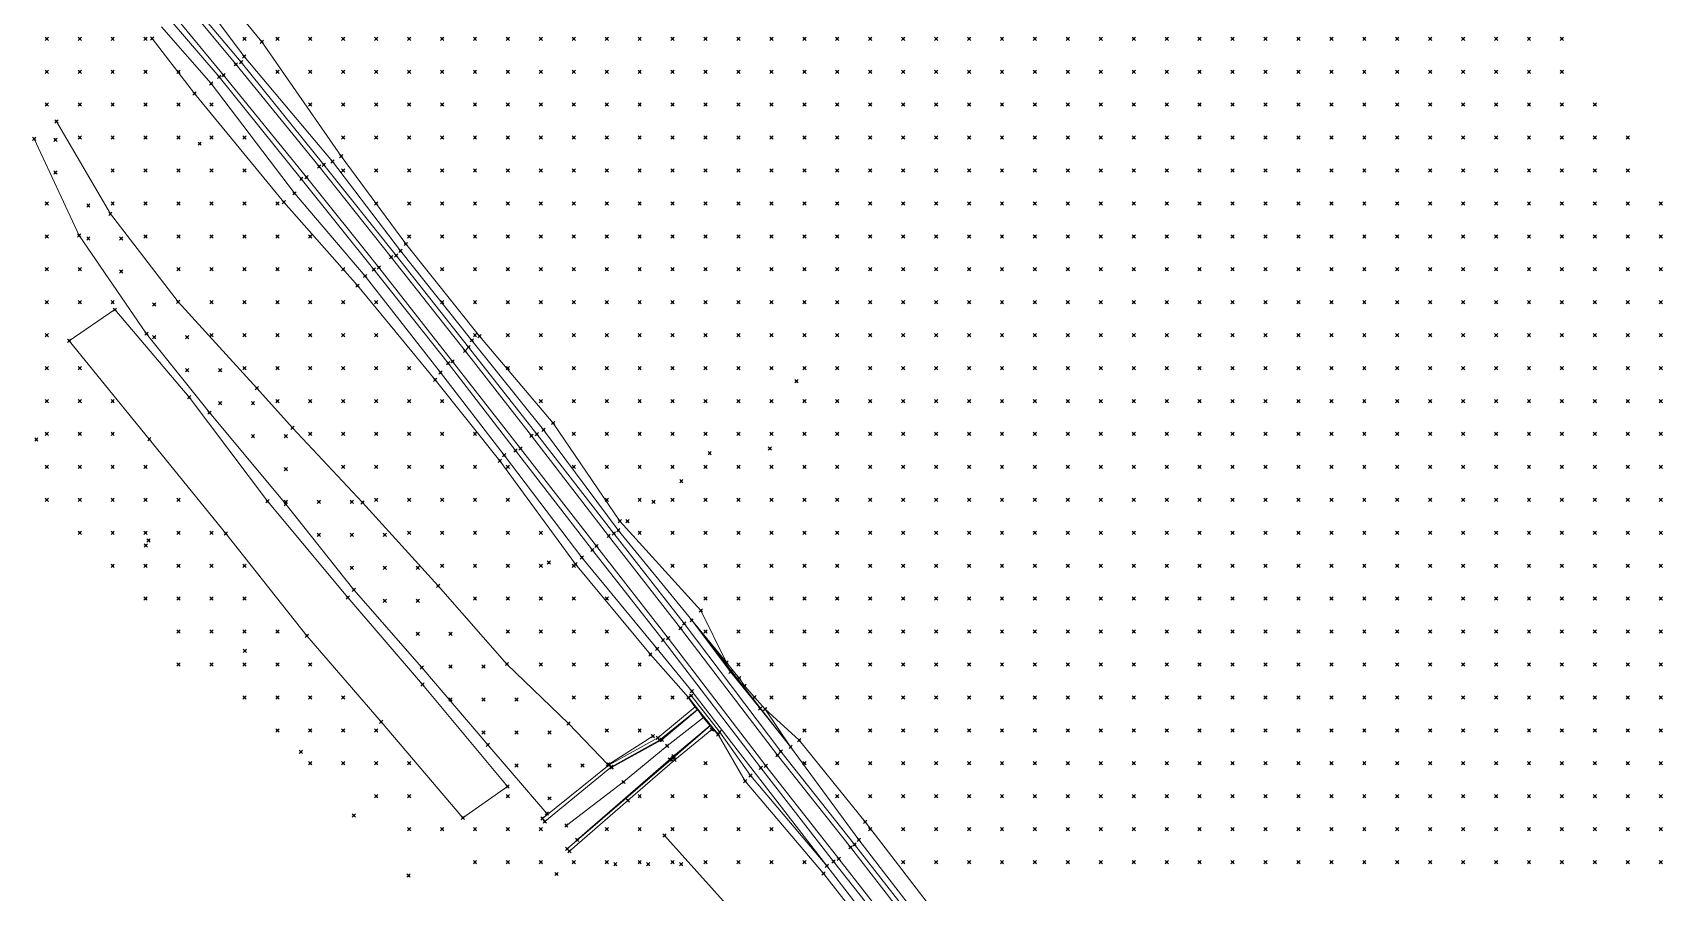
# Model space of a CAD drawing. Header units: metres. Extents: x 441556 to 446409, y 432338 to 461058.
# Drawn here: x 441931.7 to 442080.1, y 451839.4 to 451917.7 of the extents above; entities that cross this region are included whole.
import ezdxf

# ---------------------------------------------------------------- set-up
doc = ezdxf.new("R2010")
doc.units = ezdxf.units.M
doc.header["$MEASUREMENT"] = 0
doc.header["$PDMODE"] = 35
doc.header["$PDSIZE"] = 0.15
for name, color, linetype, lineweight in [('DTM-BRE-RevN_GRP_CALE FERATA', 2, 'Continuous', 0), ('DTM-BRE-RevN_GRP_FIRUL APEI', 2, 'Continuous', 0), ('DTM-BRE-RevN_GRP_PARAPET BETON_JOS', 2, 'Continuous', 0), ('DTM-BRE-RevN_GRP_PARAPET BETON_SUS', 2, 'Continuous', 0), ('DTM-BRE-RevN_GRP_PLATFORMA BETON', 2, 'Continuous', 0), ('DTM-BRE-RevN_GRP_POD', 2, 'Continuous', 0), ('DTM-BRE-RevN_GRP_RAU', 2, 'Continuous', 0), ('DTM-BRE-RevN_GRP_TALUZ JOS', 2, 'Continuous', 0), ('DTM-BRE-RevN_GRP_TALUZ SUS', 2, 'Continuous', 0), ('DTM-BRE-RevN_GRP_TEAVA', 2, 'Continuous', 0), ('DTM-BRE-RevN_GRP_ZID SPRIJIN JOS', 2, 'Continuous', 0), ('DTM-BRE-RevN_GRP_ZID SPRIJIN SUS', 2, 'Continuous', 0), ('DTM-BRE-RevN_YP_RevK_0YP', 1, 'Continuous', 0), ('DTM-BRE-RevN_YP_RevL', 1, 'Continuous', 0), ('DTM-BRE-RevN_YP_RevN', 1, 'Continuous', 30), ('DTM-NOK-RevN_LIDAR_co_lidar', 91, 'Continuous', 0), ('DTM-NOK-RevN_RTK', 32, 'Continuous', 0)]:
    doc.layers.add(name, color=color, linetype=linetype, lineweight=lineweight)

msp = doc.modelspace()

# ---------------------------------------------------------------- linework, layer by layer
at = {"layer": 'DTM-BRE-RevN_GRP_CALE FERATA'}
for p, q in [((441949.115, 451913.843, 361.675), (441944.629, 451919.269, 361.697)), ((441945.745, 451920.252, 361.714), (441950.236, 451914.838, 361.68)), ((441950.236, 451914.838, 361.68), (441957.812, 451905.527, 361.668)), ((441956.673, 451904.557, 361.696), (441949.115, 451913.843, 361.675)), ((441963.255, 451896.345, 361.682), (441956.673, 451904.557, 361.696)), ((441957.812, 451905.527, 361.668), (441964.384, 451897.284, 361.709)), ((441964.384, 451897.284, 361.709), (441971.098, 451888.734, 361.645)), ((441969.966, 451887.788, 361.648), (441963.255, 451896.345, 361.682)), ((441971.098, 451888.734, 361.645), (441977.139, 451881.005, 361.642)), ((441976.155, 451879.849, 361.684), (441969.966, 451887.788, 361.648)), ((441977.139, 451881.005, 361.642), (441984.178, 451871.893, 361.634)), ((441983.058, 451870.968, 361.62), (441976.155, 451879.849, 361.684)), ((441984.178, 451871.893, 361.634), (441990.725, 451863.478, 361.604)), ((441989.594, 451862.585, 361.643), (441983.058, 451870.968, 361.62)), ((441990.725, 451863.478, 361.604), (441999.548, 451851.907, 361.571)), ((441998.487, 451850.946, 361.593), (441989.594, 451862.585, 361.643)), ((442005.135, 451842.481, 361.613), (441998.487, 451850.946, 361.593)), ((441999.548, 451851.907, 361.571), (442006.205, 451843.526, 361.617)), ((442006.205, 451843.526, 361.617), (442013.102, 451834.634, 361.614)), ((442011.97, 451833.741, 361.589), (442005.135, 451842.481, 361.613))]:
    msp.add_line(p, q, dxfattribs=at)
at = {"layer": 'DTM-BRE-RevN_GRP_FIRUL APEI'}
for p, q in [((441992.808, 451855.353, 358.886), (441989.496, 451852.756, 358.343)), ((441989.496, 451852.756, 358.343), (441985.519, 451849.476, 357.81)), ((441985.519, 451849.476, 357.81), (441980.324, 451845.508, 352.766))]:
    msp.add_line(p, q, dxfattribs=at)
at = {"layer": 'DTM-BRE-RevN_GRP_PARAPET BETON_JOS'}
msp.add_line((441988.212, 451853.662, 358.225), (441984.171, 451851.066, 357.9), dxfattribs=at)
at = {"layer": 'DTM-BRE-RevN_GRP_PARAPET BETON_SUS'}
for p, q in [((441988.659, 451853.487, 359.901), (441992.07, 451856.322, 360.232)), ((441992.278, 451856.077, 360.223), (441988.811, 451853.279, 359.898)), ((441993.448, 451854.608, 360.257), (441990.053, 451851.673, 359.8)), ((441990.189, 451851.496, 359.809), (441993.569, 451854.259, 360.278)), ((441984.218, 451851.04, 358.499), (441988.659, 451853.487, 359.901)), ((441988.811, 451853.279, 359.898), (441984.433, 451850.87, 358.464)), ((441978.145, 451846.157, 352.63), (441984.218, 451851.04, 358.499)), ((441984.433, 451850.87, 358.464), (441978.354, 451845.868, 352.666)), ((441990.053, 451851.673, 359.8), (441980.406, 451843.379, 352.514)), ((441985.937, 451847.802, 357.914), (441990.189, 451851.496, 359.809)), ((441980.611, 451843.186, 352.523), (441985.937, 451847.802, 357.914)), ((441978.354, 451845.868, 352.666), (441978.145, 451846.157, 352.63)), ((441980.406, 451843.379, 352.514), (441980.611, 451843.186, 352.523))]:
    msp.add_line(p, q, dxfattribs=at)
at = {"layer": 'DTM-BRE-RevN_GRP_PLATFORMA BETON'}
for p, q in [((441935.059, 451889.668, 355.301), (441939.212, 451892.495, 355.418)), ((441939.212, 451892.495, 355.418), (441945.991, 451884.517, 354.727)), ((441942.35, 451880.7, 354.626), (441935.059, 451889.668, 355.301)), ((441945.991, 451884.517, 354.727), (441953.1, 451875.044, 354.088)), ((441949.307, 451872.104, 354.135), (441942.35, 451880.7, 354.626)), ((441953.1, 451875.044, 354.088), (441960.421, 451866.283, 353.679)), ((441956.699, 451862.79, 353.718), (441949.307, 451872.104, 354.135)), ((441960.421, 451866.283, 353.679), (441967.228, 451858.356, 353.286)), ((441963.458, 451854.949, 353.249), (441956.699, 451862.79, 353.718)), ((441967.228, 451858.356, 353.286), (441974.973, 451849.07, 352.673)), ((441970.9, 451846.216, 352.591), (441963.458, 451854.949, 353.249)), ((441974.973, 451849.07, 352.673), (441970.9, 451846.216, 352.591))]:
    msp.add_line(p, q, dxfattribs=at)
at = {"layer": 'DTM-BRE-RevN_GRP_POD'}
msp.add_line((441995.279, 451859.512, 361.231), (441997.967, 451856.16, 361.313), dxfattribs=at)
at = {"layer": 'DTM-BRE-RevN_GRP_RAU'}
for p, q in [((441992.289, 451856.067, 358.905), (441989.03, 451853.31, 358.3)), ((441993.434, 451854.627, 358.926), (441990.087, 451851.837, 358.336)), ((441989.03, 451853.31, 358.3), (441984.448, 451850.804, 357.91)), ((441990.087, 451851.837, 358.336), (441981.306, 451844.205, 352.7))]:
    msp.add_line(p, q, dxfattribs=at)
at = {"layer": 'DTM-BRE-RevN_GRP_TALUZ JOS'}
for p, q in [((441946.811, 451921.151, 361.162), (441951, 451915.557, 361.245)), ((441947.99, 451913.082, 361.202), (441943.474, 451918.266, 361.182)), ((441951, 451915.557, 361.245), (441959.022, 451905.982, 361.13)), ((441955.56, 451903.089, 361.149), (441947.99, 451913.082, 361.202)), ((441959.022, 451905.982, 361.13), (441965.217, 451897.847, 361.203)), ((441962.002, 451895.559, 361.192), (441955.56, 451903.089, 361.149)), ((441965.217, 451897.847, 361.203), (441971.723, 451889.699, 361.17)), ((441968.874, 451886.766, 360.997), (441962.002, 451895.559, 361.192)), ((441971.723, 451889.699, 361.17), (441978.249, 451881.558, 361.231)), ((441974.664, 451879.239, 361.078), (441968.874, 451886.766, 360.997)), ((441978.249, 451881.558, 361.231), (441985.058, 451872.4, 361.185)), ((441981.736, 451869.923, 361.086), (441974.664, 451879.239, 361.078)), ((441985.058, 451872.4, 361.185), (441991.738, 451864.201, 361.12)), ((441988.598, 451861.611, 361.104), (441981.736, 451869.923, 361.086)), ((441991.738, 451864.201, 361.12), (442000.75, 451852.673, 361.132)), ((441997.081, 451850.063, 361.041), (441994.288, 451854.003, 360.449)), ((442000.75, 451852.673, 361.132), (442006.972, 451844.211, 361.171)), ((442004.05, 451841.83, 361.021), (441997.081, 451850.063, 361.041)), ((442006.972, 451844.211, 361.171), (442013.955, 451835.154, 361.18)), ((442011.001, 451832.835, 361.058), (442004.05, 451841.83, 361.021))]:
    msp.add_line(p, q, dxfattribs=at)
at = {"layer": 'DTM-BRE-RevN_GRP_TALUZ SUS'}
for p, q in [((441950.703, 451915.04, 361.327), (441946.069, 451920.528, 361.391)), ((441944.237, 451918.899, 361.398), (441948.712, 451913.689, 361.355)), ((441958.229, 451905.687, 361.324), (441950.703, 451915.04, 361.327)), ((441948.712, 451913.689, 361.355), (441956.192, 451904.412, 361.348)), ((441964.83, 451897.433, 361.365), (441958.229, 451905.687, 361.324)), ((441956.192, 451904.412, 361.348), (441962.791, 451896.147, 361.335)), ((441971.428, 451889.091, 361.383), (441964.83, 451897.433, 361.365)), ((441962.791, 451896.147, 361.335), (441969.556, 451887.62, 361.333)), ((441977.644, 451881.151, 361.374), (441971.428, 451889.091, 361.383)), ((441969.556, 451887.62, 361.333), (441975.701, 451879.665, 361.379)), ((441984.66, 451872.12, 361.348), (441977.644, 451881.151, 361.374)), ((441975.701, 451879.665, 361.379), (441982.692, 451870.605, 361.33)), ((441991.057, 451863.906, 361.31), (441984.66, 451872.12, 361.348)), ((441982.692, 451870.605, 361.33), (441989.128, 451862.399, 361.338)), ((441999.849, 451852.262, 361.304), (441991.057, 451863.906, 361.31)), ((441989.128, 451862.399, 361.338), (441998.031, 451850.761, 361.32)), ((442006.572, 451843.771, 361.292), (441999.849, 451852.262, 361.304)), ((441998.031, 451850.761, 361.32), (442004.654, 451842.238, 361.251)), ((442013.569, 451834.845, 361.338), (442006.572, 451843.771, 361.292)), ((442004.654, 451842.238, 361.251), (442011.682, 451833.38, 361.293))]:
    msp.add_line(p, q, dxfattribs=at)
at = {"layer": 'DTM-BRE-RevN_GRP_TEAVA'}
for p, q in [((441991.438, 451857.159, 360.497), (441994.14, 451853.807, 360.506)), ((441994.288, 451854.003, 360.449), (441991.703, 451857.339, 360.509))]:
    msp.add_line(p, q, dxfattribs=at)
at = {"layer": 'DTM-BRE-RevN_GRP_ZID SPRIJIN JOS'}
for p, q in [((441935.952, 451899.256, 355.879), (441931.871, 451908.045, 356.841)), ((441942.098, 451890.307, 355.236), (441935.952, 451899.256, 355.879)), ((441947.828, 451883.113, 354.561), (441942.098, 451890.307, 355.236)), ((441954.766, 451874.783, 354.052), (441947.828, 451883.113, 354.561)), ((441960.985, 451866.98, 353.644), (441954.766, 451874.783, 354.052)), ((441967.153, 451859.916, 353.362), (441960.985, 451866.98, 353.644)), ((441973.182, 451852.866, 352.902), (441967.153, 451859.916, 353.362)), ((441978.546, 451846.602, 352.661), (441973.182, 451852.866, 352.902))]:
    msp.add_line(p, q, dxfattribs=at)
at = {"layer": 'DTM-BRE-RevN_GRP_ZID SPRIJIN SUS'}
for p, q in [((441938.8, 451901.216, 358.535), (441933.885, 451909.64, 358.887)), ((441944.965, 451893.197, 358.395), (441938.8, 451901.216, 358.535)), ((441952.143, 451885.355, 358.118), (441944.965, 451893.197, 358.395)), ((441955.385, 451881.738, 357.863), (441952.143, 451885.355, 358.118)), ((441961.773, 451874.941, 357.673), (441955.385, 451881.738, 357.863)), ((441968.641, 451867.332, 357.681), (441961.773, 451874.941, 357.673)), ((441974.919, 451860.222, 357.704), (441968.641, 451867.332, 357.681)), ((441980.526, 451854.79, 357.772), (441974.919, 451860.222, 357.704)), ((441984.097, 451851.072, 357.816), (441980.526, 451854.79, 357.772)), ((441989.271, 451844.592, 357.707), (442004.003, 451828.242, 357.624))]:
    msp.add_line(p, q, dxfattribs=at)
at = {"layer": 'DTM-BRE-RevN_YP_RevK_0YP'}
for p, q in [((441952.607, 451916.899, 362.294), (441948.079, 451922.368, 361.608)), ((441942.598, 451917.191, 361.072), (441946.475, 451912.194, 361.198)), ((441959.829, 451906.482, 361.362), (441952.607, 451916.899, 362.294)), ((441946.475, 451912.194, 361.198), (441954.601, 451902.284, 361.098)), ((441965.695, 451898.475, 361.37), (441959.829, 451906.482, 361.362)), ((441954.601, 451902.284, 361.098), (441961.298, 451894.68, 361.034)), ((441972.426, 451890.085, 361.394), (441965.695, 451898.475, 361.37)), ((441961.298, 451894.68, 361.034), (441968.371, 451886.109, 361.055)), ((441979.121, 451882.171, 361.493), (441972.426, 451890.085, 361.394)), ((441968.371, 451886.109, 361.055), (441974.271, 451878.733, 361.048)), ((441985.19, 451873.235, 361.293), (441979.121, 451882.171, 361.493)), ((441974.271, 451878.733, 361.048), (441981.168, 451869.311, 361.05)), ((441992.578, 451865.084, 360.95), (441985.19, 451873.235, 361.293)), ((441981.168, 451869.311, 361.05), (441987.974, 451861.079, 360.942)), ((441991.738, 451864.201, 361.12), (441994.915, 451860.353, 361.055)), ((441994.915, 451860.353, 361.055), (441992.578, 451865.084, 360.95)), ((441987.974, 451861.079, 360.942), (441991.438, 451857.159, 360.497)), ((441996.068, 451858.935, 359.472), (441994.915, 451860.353, 361.055)), ((441996.561, 451858.221, 359.365), (441996.068, 451858.935, 359.472)), ((441997.445, 451857.199, 359.637), (441996.561, 451858.221, 359.365)), ((441998.417, 451856.12, 361.073), (441997.445, 451857.199, 359.637)), ((441998.417, 451856.12, 361.073), (442000.75, 451852.673, 361.132)), ((442001.53, 451853.276, 361.155), (441998.417, 451856.12, 361.073)), ((441994.14, 451853.807, 360.506), (441996.611, 451849.563, 360.874)), ((442007.526, 451845.847, 361.304), (442001.53, 451853.276, 361.155)), ((441996.611, 451849.563, 360.874), (442003.745, 451841.15, 361.097)), ((442015.233, 451835.86, 361.05), (442007.526, 451845.847, 361.304)), ((442003.745, 451841.15, 361.097), (442010.432, 451832.587, 360.799))]:
    msp.add_line(p, q, dxfattribs=at)
at = {"layer": 'DTM-BRE-RevN_YP_RevL'}
for p, q in [((441995.279, 451859.512, 361.231), (441991.738, 451864.201, 361.12)), ((441991.755, 451857.745, 361.149), (441988.598, 451861.611, 361.104)), ((442004.05, 451841.83, 361.021), (441991.755, 451857.745, 361.149)), ((442000.75, 451852.673, 361.132), (441997.967, 451856.16, 361.313))]:
    msp.add_line(p, q, dxfattribs=at)
at = {"layer": 'DTM-BRE-RevN_YP_RevN'}
for p, q in [((441991.438, 451857.159, 360.497), (441992.07, 451856.322, 360.232)), ((441992.07, 451856.322, 360.232), (441992.278, 451856.077, 360.223)), ((441992.289, 451856.067, 358.905), (441992.808, 451855.353, 358.886)), ((441992.808, 451855.353, 358.886), (441993.434, 451854.627, 358.926)), ((441993.434, 451854.627, 358.926), (441993.448, 451854.608, 360.257)), ((441993.448, 451854.608, 360.257), (441993.608, 451854.429, 360.282)), ((441993.608, 451854.429, 360.282), (441994.14, 451853.807, 360.506))]:
    msp.add_line(p, q, dxfattribs=at)
at = {"layer": 'DTM-NOK-RevN_LIDAR_co_lidar'}
for p in [(441933.015, 451917.165, 357.613), (441936.014, 451917.165, 358.075), (441939.014, 451917.165, 358.71), (441942.013, 451917.165, 359.849), (441951.011, 451917.165, 361.233), (441954.011, 451917.165, 361.937), (441957.01, 451917.165, 365.162), (441960.009, 451917.165, 368.446), (441963.009, 451917.165, 369.865), (441966.008, 451917.165, 371.165), (441969.007, 451917.165, 371.245), (441972.007, 451917.165, 371.687), (441975.006, 451917.165, 372.963), (441978.005, 451917.165, 374.343), (441981.005, 451917.165, 376.219), (441984.004, 451917.165, 377.893), (441987.003, 451917.165, 378.3), (441990.003, 451917.165, 378.256), (441993.002, 451917.165, 378.645), (441996.001, 451917.165, 379.171), (441999.001, 451917.165, 379.941), (442002, 451917.165, 380.862), (442004.999, 451917.165, 381.845), (442007.999, 451917.165, 382.945), (442010.998, 451917.165, 383.436), (442013.997, 451917.165, 383.925), (442016.997, 451917.165, 384.509), (442019.996, 451917.165, 385.976), (442022.995, 451917.165, 386.701), (442025.995, 451917.165, 387.746), (442028.994, 451917.165, 388.876), (442031.993, 451917.165, 389.517), (442034.993, 451917.165, 391.118), (442037.992, 451917.165, 393.016), (442040.991, 451917.165, 394.802), (442043.991, 451917.165, 395.593), (442046.99, 451917.165, 396.244), (442049.989, 451917.165, 397.015), (442052.989, 451917.165, 397.624), (442055.988, 451917.165, 398.476), (442058.988, 451917.165, 399.969), (442061.987, 451917.165, 401.795), (442064.986, 451917.165, 403.539), (442067.986, 451917.165, 405.76), (442070.985, 451917.165, 406.062), (441933.015, 451914.166, 357.664), (441936.014, 451914.166, 358.482), (441939.014, 451914.166, 359.059), (441942.013, 451914.166, 360.222), (441945.012, 451914.166, 361.387), (441954.011, 451914.166, 361.406), (441957.01, 451914.166, 364.588), (441960.009, 451914.166, 365.902), (441963.009, 451914.166, 369.254), (441966.008, 451914.166, 370.811), (441969.007, 451914.166, 370.886), (441972.007, 451914.166, 371.889), (441975.006, 451914.166, 374.385), (441978.005, 451914.166, 374.428), (441981.005, 451914.166, 374.505), (441984.004, 451914.166, 376.55), (441987.003, 451914.166, 378.002), (441990.003, 451914.166, 378.177), (441993.002, 451914.166, 378.415), (441996.001, 451914.166, 378.729), (441999.001, 451914.166, 379.176), (442002, 451914.166, 379.873), (442004.999, 451914.166, 380.596), (442007.999, 451914.166, 381.809), (442010.998, 451914.166, 382.588), (442013.997, 451914.166, 383.134), (442016.997, 451914.166, 383.682), (442019.996, 451914.166, 384.529), (442022.995, 451914.166, 384.905), (442025.995, 451914.166, 385.997), (442028.994, 451914.166, 387.788), (442031.993, 451914.166, 389.025), (442034.993, 451914.166, 391.023), (442037.992, 451914.166, 392.977), (442040.991, 451914.166, 394.356), (442043.991, 451914.166, 395.077), (442046.99, 451914.166, 395.389), (442049.989, 451914.166, 395.511), (442052.989, 451914.166, 395.71), (442055.988, 451914.166, 396.452), (442058.988, 451914.166, 397.173), (442061.987, 451914.166, 397.508), (442064.986, 451914.166, 399.156), (442067.986, 451914.166, 402.113), (442070.985, 451914.166, 405.761), (441933.015, 451911.167, 357.581), (441936.014, 451911.167, 358.511), (441939.014, 451911.167, 359.054), (441942.013, 451911.167, 360.025), (441945.012, 451911.167, 361.435), (441948.012, 451911.167, 361.338), (441957.01, 451911.167, 361.4), (441960.009, 451911.167, 365.223), (441963.009, 451911.167, 368.288), (441966.008, 451911.167, 369.917), (441969.007, 451911.167, 370.513), (441972.007, 451911.167, 371.782), (441975.006, 451911.167, 372.777), (441978.005, 451911.167, 372.819), (441981.005, 451911.167, 373.756), (441984.004, 451911.167, 375.125), (441987.003, 451911.167, 375.765), (441990.003, 451911.167, 376.304), (441993.002, 451911.167, 377.099), (441996.001, 451911.167, 378.057), (441999.001, 451911.167, 379.112), (442002, 451911.167, 379.329), (442004.999, 451911.167, 379.578), (442007.999, 451911.167, 380.46), (442010.998, 451911.167, 381.565), (442013.997, 451911.167, 382.504), (442016.997, 451911.167, 383.335), (442019.996, 451911.167, 383.381), (442022.995, 451911.167, 383.469), (442025.995, 451911.167, 384.202), (442028.994, 451911.167, 385.78), (442031.993, 451911.167, 388.858), (442034.993, 451911.167, 391.112), (442037.992, 451911.167, 392.465), (442040.991, 451911.167, 393.446), (442043.991, 451911.167, 394.677), (442046.99, 451911.167, 395.502), (442049.989, 451911.167, 395.466), (442052.989, 451911.167, 395.44), (442055.988, 451911.167, 395.861), (442058.988, 451911.167, 396.557), (442061.987, 451911.167, 397.478), (442064.986, 451911.167, 397.854), (442067.986, 451911.167, 399.074), (442070.985, 451911.167, 404.027), (442073.984, 451911.167, 405.813), (441933.796, 451907.974, 357.833), (441936.014, 451908.167, 358.661), (441939.014, 451908.167, 359.181), (441942.013, 451908.167, 359.706), (441945.012, 451908.167, 360.76), (441948.012, 451908.167, 361.112), (441951.011, 451908.167, 360.863), (441960.009, 451908.167, 361.708), (441963.009, 451908.167, 365.429), (441966.008, 451908.167, 367.68), (441969.007, 451908.167, 369.842), (441972.007, 451908.167, 370.901), (441975.006, 451908.167, 371.158), (441978.005, 451908.167, 371.3), (441981.005, 451908.167, 372.311), (441984.004, 451908.167, 374.029), (441987.003, 451908.167, 375.212), (441990.003, 451908.167, 375.865), (441993.002, 451908.167, 376.567), (441996.001, 451908.167, 377.29), (441999.001, 451908.167, 378.361), (442002, 451908.167, 379.113), (442004.999, 451908.167, 379.23), (442007.999, 451908.167, 379.877), (442010.998, 451908.167, 381.397), (442013.997, 451908.167, 382.26), (442016.997, 451908.167, 382.746), (442019.996, 451908.167, 382.951), (442022.995, 451908.167, 383.676), (442025.995, 451908.167, 383.577), (442028.994, 451908.167, 384.12), (442031.993, 451908.167, 388.549), (442034.993, 451908.167, 390.014), (442037.992, 451908.167, 391.425), (442040.991, 451908.167, 392.36), (442043.991, 451908.167, 393.784), (442046.99, 451908.167, 395.163), (442049.989, 451908.167, 395.049), (442052.989, 451908.167, 394.939), (442055.988, 451908.167, 395.617), (442058.988, 451908.167, 396.724), (442061.987, 451908.167, 398.664), (442064.986, 451908.167, 398.926), (442067.986, 451908.167, 397.507), (442070.985, 451908.167, 398.116), (442073.984, 451908.167, 400.725), (442076.984, 451908.167, 401.203), (441933.796, 451904.974, 356.937), (441939.014, 451905.168, 359.164), (441942.013, 451905.168, 359.348), (441945.012, 451905.168, 360.055), (441948.012, 451905.168, 361.102), (441951.011, 451905.168, 361.582), (441960.009, 451905.168, 361.074), (441963.009, 451905.168, 362.143), (441966.008, 451905.168, 364.384), (441969.007, 451905.168, 366.861), (441972.007, 451905.168, 369.499), (441975.006, 451905.168, 370.626), (441978.005, 451905.168, 370.525), (441981.005, 451905.168, 370.794), (441984.004, 451905.168, 372.594), (441987.003, 451905.168, 374.668), (441990.003, 451905.168, 375.522), (441993.002, 451905.168, 375.957), (441996.001, 451905.168, 376.931), (441999.001, 451905.168, 378.003), (442002, 451905.168, 378.708), (442004.999, 451905.168, 379.062), (442007.999, 451905.168, 379.331), (442010.998, 451905.168, 380.721), (442013.997, 451905.168, 381.982), (442016.997, 451905.168, 382.734), (442019.996, 451905.168, 382.833), (442022.995, 451905.168, 382.991), (442025.995, 451905.168, 382.899), (442028.994, 451905.168, 384.596), (442031.993, 451905.168, 387.399), (442034.993, 451905.168, 389.102), (442037.992, 451905.168, 391.073), (442040.991, 451905.168, 392.462), (442043.991, 451905.168, 394), (442046.99, 451905.168, 395.351), (442049.989, 451905.168, 394.899), (442052.989, 451905.168, 394.359), (442055.988, 451905.168, 395.14), (442058.988, 451905.168, 395.969), (442061.987, 451905.168, 396.727), (442064.986, 451905.168, 397.044), (442067.986, 451905.168, 396.827), (442070.985, 451905.168, 396.466), (442073.984, 451905.168, 396.719), (442076.984, 451905.168, 397.15), (441933.015, 451902.169, 356.285), (441936.795, 451901.975, 357.481), (441939.014, 451902.169, 358.569), (441942.013, 451902.169, 359.032), (441945.012, 451902.169, 359.548), (441948.012, 451902.169, 360.662), (441951.011, 451902.169, 361.149), (441954.011, 451902.169, 360.809), (441963.009, 451902.169, 361.323), (441966.008, 451902.169, 362.1), (441969.007, 451902.169, 365.503), (441972.007, 451902.169, 368.519), (441975.006, 451902.169, 369.513), (441978.005, 451902.169, 369.368), (441981.005, 451902.169, 369.842), (441984.004, 451902.169, 372.037), (441987.003, 451902.169, 374.117), (441990.003, 451902.169, 374.432), (441993.002, 451902.169, 374.521), (441996.001, 451902.169, 375.898), (441999.001, 451902.169, 377.346), (442002, 451902.169, 377.532), (442004.999, 451902.169, 378.626), (442007.999, 451902.169, 379.02), (442010.998, 451902.169, 379.774), (442013.997, 451902.169, 381.907), (442016.997, 451902.169, 382.459), (442019.996, 451902.169, 382.339), (442022.995, 451902.169, 382.236), (442025.995, 451902.169, 382.454), (442028.994, 451902.169, 384.038), (442031.993, 451902.169, 385.704), (442034.993, 451902.169, 388.052), (442037.992, 451902.169, 390.307), (442040.991, 451902.169, 392.052), (442043.991, 451902.169, 393.037), (442046.99, 451902.169, 394.096), (442049.989, 451902.169, 394.537), (442052.989, 451902.169, 394.332), (442055.988, 451902.169, 394.644), (442058.988, 451902.169, 395.1), (442061.987, 451902.169, 395.136), (442064.986, 451902.169, 395.21), (442067.986, 451902.169, 395.5), (442070.985, 451902.169, 395.862), (442073.984, 451902.169, 395.759), (442076.984, 451902.169, 396.106), (442079.983, 451902.169, 396.927), (441933.015, 451899.169, 355.888), (441936.795, 451898.976, 356.303), (441939.795, 451898.976, 357.503), (441942.013, 451899.169, 358.691), (441945.012, 451899.169, 359.124), (441948.012, 451899.169, 359.75), (441951.011, 451899.169, 360.786), (441954.011, 451899.169, 361.685), (441957.01, 451899.169, 361.175), (441966.008, 451899.169, 361.479), (441969.007, 451899.169, 364.873), (441972.007, 451899.169, 367.227), (441975.006, 451899.169, 367.948), (441978.005, 451899.169, 368.032), (441981.005, 451899.169, 368.642), (441984.004, 451899.169, 370.419), (441987.003, 451899.169, 371.769), (441990.003, 451899.169, 372.104), (441993.002, 451899.169, 372.58), (441996.001, 451899.169, 374.326), (441999.001, 451899.169, 376.594), (442002, 451899.169, 375.765), (442004.999, 451899.169, 377.889), (442007.999, 451899.169, 379.05), (442010.998, 451899.169, 379.292), (442013.997, 451899.169, 381.136), (442016.997, 451899.169, 382.246), (442019.996, 451899.169, 382.06), (442022.995, 451899.169, 381.906), (442025.995, 451899.169, 382.304), (442028.994, 451899.169, 383.838), (442031.993, 451899.169, 384.899), (442034.993, 451899.169, 385.302), (442037.992, 451899.169, 387.482), (442040.991, 451899.169, 389.657), (442043.991, 451899.169, 391.953), (442046.99, 451899.169, 393.649), (442049.989, 451899.169, 393.846), (442052.989, 451899.169, 392.735), (442055.988, 451899.169, 392.05), (442058.988, 451899.169, 392.738), (442061.987, 451899.169, 393.132), (442064.986, 451899.169, 393.029), (442067.986, 451899.169, 393.337), (442070.985, 451899.169, 394.898), (442073.984, 451899.169, 395.618), (442076.984, 451899.169, 395.906), (442079.983, 451899.169, 396.252), (441933.015, 451896.17, 355.6), (441936.014, 451896.17, 355.651), (441939.795, 451895.976, 356.494), (441945.012, 451896.17, 358.91), (441948.012, 451896.17, 359.258), (441951.011, 451896.17, 360.314), (441954.011, 451896.17, 362.195), (441957.01, 451896.17, 361.367), (441960.009, 451896.17, 361.002), (441969.007, 451896.17, 362.149), (441972.007, 451896.17, 364.987), (441975.006, 451896.17, 366.203), (441978.005, 451896.17, 366.436), (441981.005, 451896.17, 367.467), (441984.004, 451896.17, 368.782), (441987.003, 451896.17, 369.71), (441990.003, 451896.17, 370.188), (441993.002, 451896.17, 370.757), (441996.001, 451896.17, 372.35), (441999.001, 451896.17, 374.278), (442002, 451896.17, 375.462), (442004.999, 451896.17, 376.53), (442007.999, 451896.17, 377.979), (442010.998, 451896.17, 379.091), (442013.997, 451896.17, 380.047), (442016.997, 451896.17, 380.225), (442019.996, 451896.17, 381.234), (442022.995, 451896.17, 381.028), (442025.995, 451896.17, 381.369), (442028.994, 451896.17, 382.455), (442031.993, 451896.17, 384.566), (442034.993, 451896.17, 385.172), (442037.992, 451896.17, 385.766), (442040.991, 451896.17, 387.209), (442043.991, 451896.17, 389.44), (442046.99, 451896.17, 390.871), (442049.989, 451896.17, 390.462), (442052.989, 451896.17, 389.186), (442055.988, 451896.17, 388.814), (442058.988, 451896.17, 389.504), (442061.987, 451896.17, 390.078), (442064.986, 451896.17, 390.501), (442067.986, 451896.17, 391.268), (442070.985, 451896.17, 393.705), (442073.984, 451896.17, 395.492), (442076.984, 451896.17, 395.854), (442079.983, 451896.17, 396.193), (441933.015, 451893.171, 355.38), (441936.014, 451893.171, 355.274), (441939.014, 451893.171, 355.566), (441942.794, 451892.977, 356.65), (441948.012, 451893.171, 358.98), (441951.011, 451893.171, 359.495), (441954.011, 451893.171, 361.138), (441957.01, 451893.171, 361.1), (441960.009, 451893.171, 361.177), (441963.009, 451893.171, 361.219), (441969.007, 451893.171, 361.087), (441972.007, 451893.171, 362.506), (441975.006, 451893.171, 364.577), (441978.005, 451893.171, 365.999), (441981.005, 451893.171, 367.334), (441984.004, 451893.171, 369), (441987.003, 451893.171, 369.581), (441990.003, 451893.171, 369.142), (441993.002, 451893.171, 369.532), (441996.001, 451893.171, 371.069), (441999.001, 451893.171, 373.09), (442002, 451893.171, 375.069), (442004.999, 451893.171, 376.569), (442007.999, 451893.171, 376.901), (442010.998, 451893.171, 378.182), (442013.997, 451893.171, 377.976), (442016.997, 451893.171, 378.303), (442019.996, 451893.171, 378.866), (442022.995, 451893.171, 378.417), (442025.995, 451893.171, 378.942), (442028.994, 451893.171, 379.512), (442031.993, 451893.171, 381.548), (442034.993, 451893.171, 383.305), (442037.992, 451893.171, 384.07), (442040.991, 451893.171, 384.453), (442043.991, 451893.171, 385.38), (442046.99, 451893.171, 385.882), (442049.989, 451893.171, 385.89), (442052.989, 451893.171, 386.097), (442055.988, 451893.171, 386.85), (442058.988, 451893.171, 387.699), (442061.987, 451893.171, 387.98), (442064.986, 451893.171, 388.62), (442067.986, 451893.171, 389.701), (442070.985, 451893.171, 392.388), (442073.984, 451893.171, 395.019), (442076.984, 451893.171, 395.844), (442079.983, 451893.171, 396.251), (441933.015, 451890.171, 355.23), (441942.794, 451889.977, 355.339), (441945.794, 451889.977, 356.693), (441948.012, 451890.171, 358.23), (441951.011, 451890.171, 358.962), (441954.011, 451890.171, 359.863), (441957.01, 451890.171, 360.858), (441960.009, 451890.171, 361.354), (441963.009, 451890.171, 361.397), (441972.007, 451890.171, 361.399), (441975.006, 451890.171, 362.978), (441978.005, 451890.171, 365.08), (441981.005, 451890.171, 366.874), (441984.004, 451890.171, 368.369), (441987.003, 451890.171, 368.831), (441990.003, 451890.171, 368.55), (441993.002, 451890.171, 368.938), (441996.001, 451890.171, 370.472), (441999.001, 451890.171, 372.88), (442002, 451890.171, 374.368), (442004.999, 451890.171, 375.419), (442007.999, 451890.171, 375.124), (442010.998, 451890.171, 375.684), (442013.997, 451890.171, 376.337), (442016.997, 451890.171, 376.268), (442019.996, 451890.171, 376.577), (442022.995, 451890.171, 375.987), (442025.995, 451890.171, 375.834), (442028.994, 451890.171, 375.908), (442031.993, 451890.171, 377.826), (442034.993, 451890.171, 380.569), (442037.992, 451890.171, 382.072), (442040.991, 451890.171, 382.603), (442043.991, 451890.171, 383.29), (442046.99, 451890.171, 383.685), (442049.989, 451890.171, 383.762), (442052.989, 451890.171, 383.99), (442055.988, 451890.171, 384.492), (442058.988, 451890.171, 385.455), (442061.987, 451890.171, 386.77), (442064.986, 451890.171, 388.017), (442067.986, 451890.171, 389.333), (442070.985, 451890.171, 391.403), (442073.984, 451890.171, 393.933), (442076.984, 451890.171, 395.356), (442079.983, 451890.171, 396.496), (441933.015, 451887.172, 355.223), (441936.014, 451887.172, 355.039), (441945.794, 451886.978, 355.319), (441948.793, 451886.978, 356.521), (441951.011, 451887.172, 358.135), (441954.011, 451887.172, 358.855), (441957.01, 451887.172, 359.202), (441960.009, 451887.172, 361.047), (441963.009, 451887.172, 361.379), (441966.008, 451887.172, 361.27), (441975.006, 451887.172, 361.685), (441978.005, 451887.172, 362.823), (441981.005, 451887.172, 365.239), (441984.004, 451887.172, 366.933), (441987.003, 451887.172, 367.53), (441990.003, 451887.172, 368.414), (441993.002, 451887.172, 369.077), (441996.001, 451887.172, 369.781), (441999.001, 451887.172, 371.505), (442002, 451887.172, 373.082), (442004.999, 451887.172, 373.762), (442007.999, 451887.172, 373.411), (442010.998, 451887.172, 373.276), (442013.997, 451887.172, 374.514), (442016.997, 451887.172, 374.519), (442019.996, 451887.172, 374.472), (442022.995, 451887.172, 374.535), (442025.995, 451887.172, 374.329), (442028.994, 451887.172, 374.529), (442031.993, 451887.172, 376.198), (442034.993, 451887.172, 379.186), (442037.992, 451887.172, 380.976), (442040.991, 451887.172, 382.044), (442043.991, 451887.172, 383.206), (442046.99, 451887.172, 383.732), (442049.989, 451887.172, 383.454), (442052.989, 451887.172, 383.095), (442055.988, 451887.172, 383.151), (442058.988, 451887.172, 384.039), (442061.987, 451887.172, 385.805), (442064.986, 451887.172, 387.703), (442067.986, 451887.172, 389.402), (442070.985, 451887.172, 390.452), (442073.984, 451887.172, 392.199), (442076.984, 451887.172, 394.491), (442079.983, 451887.172, 396.296), (441933.015, 451884.172, 355.487), (441936.014, 451884.172, 355.077), (441939.014, 451884.172, 354.759), (441948.793, 451883.979, 355.261), (441951.792, 451883.979, 356.666), (441954.011, 451884.172, 357.893), (441957.01, 451884.172, 358.057), (441960.009, 451884.172, 360.354), (441963.009, 451884.172, 361.091), (441966.008, 451884.172, 361.159), (441969.007, 451884.172, 361.03), (441978.005, 451884.172, 361.432), (441981.005, 451884.172, 363.053), (441984.004, 451884.172, 365.031), (441987.003, 451884.172, 366.444), (441990.003, 451884.172, 368.283), (441993.002, 451884.172, 369.702), (441996.001, 451884.172, 369.603), (441999.001, 451884.172, 370.226), (442002, 451884.172, 371.388), (442004.999, 451884.172, 372.566), (442007.999, 451884.172, 372.425), (442010.998, 451884.172, 371.093), (442013.997, 451884.172, 372.028), (442016.997, 451884.172, 372.747), (442019.996, 451884.172, 373.053), (442022.995, 451884.172, 373.67), (442025.995, 451884.172, 374.104), (442028.994, 451884.172, 374.68), (442031.993, 451884.172, 377.197), (442034.993, 451884.172, 379.55), (442037.992, 451884.172, 381.386), (442040.991, 451884.172, 382.612), (442043.991, 451884.172, 384.096), (442046.99, 451884.172, 384.444), (442049.989, 451884.172, 383.811), (442052.989, 451884.172, 383.207), (442055.988, 451884.172, 382.987), (442058.988, 451884.172, 383.797), (442061.987, 451884.172, 385.782), (442064.986, 451884.172, 388.305), (442067.986, 451884.172, 389.508), (442070.985, 451884.172, 390.009), (442073.984, 451884.172, 390.925), (442076.984, 451884.172, 392.816), (442079.983, 451884.172, 395.244), (441933.015, 451881.173, 355.751), (441936.014, 451881.173, 355.208), (441939.014, 451881.173, 354.868), (441951.792, 451880.979, 355.472), (441954.792, 451880.979, 357.067), (441957.01, 451881.173, 357.764), (441960.009, 451881.173, 359.037), (441963.009, 451881.173, 359.491), (441966.008, 451881.173, 360.605), (441969.007, 451881.173, 360.966), (441972.007, 451881.173, 360.965), (441981.005, 451881.173, 361.747), (441984.004, 451881.173, 363.655), (441987.003, 451881.173, 365.653), (441990.003, 451881.173, 367.428), (441993.002, 451881.173, 369.407), (441996.001, 451881.173, 370.273), (441999.001, 451881.173, 370.315), (442002, 451881.173, 370.142), (442004.999, 451881.173, 370.665), (442007.999, 451881.173, 370.174), (442010.998, 451881.173, 368.692), (442013.997, 451881.173, 370.138), (442016.997, 451881.173, 371.019), (442019.996, 451881.173, 372.205), (442022.995, 451881.173, 372.854), (442025.995, 451881.173, 373.186), (442028.994, 451881.173, 374.631), (442031.993, 451881.173, 378.049), (442034.993, 451881.173, 381.529), (442037.992, 451881.173, 383.774), (442040.991, 451881.173, 384.867), (442043.991, 451881.173, 385.922), (442046.99, 451881.173, 385.768), (442049.989, 451881.173, 384.692), (442052.989, 451881.173, 383.786), (442055.988, 451881.173, 383.711), (442058.988, 451881.173, 384.968), (442061.987, 451881.173, 386.938), (442064.986, 451881.173, 388.892), (442067.986, 451881.173, 389.583), (442070.985, 451881.173, 390.096), (442073.984, 451881.173, 390.425), (442076.984, 451881.173, 391.365), (442079.983, 451881.173, 393.857), (441933.015, 451878.174, 355.725), (441936.014, 451878.174, 355.359), (441939.014, 451878.174, 355.024), (441942.013, 451878.174, 354.686), (441954.792, 451877.98, 355.78), (441960.009, 451878.174, 357.724), (441963.009, 451878.174, 358.069), (441966.008, 451878.174, 359.597), (441969.007, 451878.174, 360.394), (441972.007, 451878.174, 360.811), (441975.006, 451878.174, 360.953), (441981.005, 451878.174, 361.255), (441984.004, 451878.174, 362.61), (441987.003, 451878.174, 364.426), (441990.003, 451878.174, 365.911), (441993.002, 451878.174, 368.076), (441996.001, 451878.174, 370.318), (441999.001, 451878.174, 370.354), (442002, 451878.174, 369.696), (442004.999, 451878.174, 368.844), (442007.999, 451878.174, 367.772), (442010.998, 451878.174, 367.449), (442013.997, 451878.174, 368.859), (442016.997, 451878.174, 369.709), (442019.996, 451878.174, 371.4), (442022.995, 451878.174, 372.087), (442025.995, 451878.174, 372.196), (442028.994, 451878.174, 373.377), (442031.993, 451878.174, 378.435), (442034.993, 451878.174, 383.159), (442037.992, 451878.174, 385.862), (442040.991, 451878.174, 387.085), (442043.991, 451878.174, 387.357), (442046.99, 451878.174, 386.784), (442049.989, 451878.174, 385.617), (442052.989, 451878.174, 384.716), (442055.988, 451878.174, 384.876), (442058.988, 451878.174, 386.181), (442061.987, 451878.174, 387.876), (442064.986, 451878.174, 388.777), (442067.986, 451878.174, 389.069), (442070.985, 451878.174, 389.543), (442073.984, 451878.174, 390.134), (442076.984, 451878.174, 390.615), (442079.983, 451878.174, 392.76), (441933.015, 451875.174, 355.538), (441936.014, 451875.174, 355.318), (441939.014, 451875.174, 355.073), (441942.013, 451875.174, 354.718), (441945.012, 451875.174, 354.302), (441954.792, 451874.981, 354.844), (441957.791, 451874.981, 356.126), (441960.79, 451874.981, 357.433), (441963.009, 451875.174, 357.7), (441966.008, 451875.174, 358.484), (441969.007, 451875.174, 359.031), (441972.007, 451875.174, 359.997), (441975.006, 451875.174, 360.735), (441984.004, 451875.174, 361.457), (441987.003, 451875.174, 362.713), (441990.003, 451875.174, 364.407), (441993.002, 451875.174, 366.612), (441996.001, 451875.174, 368.553), (441999.001, 451875.174, 368.969), (442002, 451875.174, 369.271), (442004.999, 451875.174, 367.836), (442007.999, 451875.174, 367.103), (442010.998, 451875.174, 367.307), (442013.997, 451875.174, 367.777), (442016.997, 451875.174, 368.535), (442019.996, 451875.174, 370.611), (442022.995, 451875.174, 371.62), (442025.995, 451875.174, 372.353), (442028.994, 451875.174, 373.302), (442031.993, 451875.174, 379.555), (442034.993, 451875.174, 383.018), (442037.992, 451875.174, 385.536), (442040.991, 451875.174, 386.974), (442043.991, 451875.174, 387.106), (442046.99, 451875.174, 386.851), (442049.989, 451875.174, 386.292), (442052.989, 451875.174, 385.659), (442055.988, 451875.174, 385.621), (442058.988, 451875.174, 386.538), (442061.987, 451875.174, 388.024), (442064.986, 451875.174, 388.694), (442067.986, 451875.174, 388.687), (442070.985, 451875.174, 388.978), (442073.984, 451875.174, 389.705), (442076.984, 451875.174, 389.765), (442079.983, 451875.174, 391.515), (441936.014, 451872.175, 355.094), (441939.014, 451872.175, 354.999), (441942.013, 451872.175, 354.76), (441945.012, 451872.175, 354.244), (441948.012, 451872.175, 354.062), (441957.791, 451871.981, 354.941), (441960.79, 451871.981, 355.976), (441963.79, 451871.981, 357.088), (441966.008, 451872.175, 357.72), (441969.007, 451872.175, 357.967), (441972.007, 451872.175, 358.652), (441975.006, 451872.175, 359.835), (441978.005, 451872.175, 360.649), (441987.003, 451872.175, 361.506), (441990.003, 451872.175, 363.011), (441993.002, 451872.175, 365.017), (441996.001, 451872.175, 366.141), (441999.001, 451872.175, 366.432), (442002, 451872.175, 367.317), (442004.999, 451872.175, 366.641), (442007.999, 451872.175, 366.851), (442010.998, 451872.175, 366.932), (442013.997, 451872.175, 367.19), (442016.997, 451872.175, 367.656), (442019.996, 451872.175, 369.609), (442022.995, 451872.175, 370.903), (442025.995, 451872.175, 373.134), (442028.994, 451872.175, 375.968), (442031.993, 451872.175, 380.5), (442034.993, 451872.175, 382.576), (442037.992, 451872.175, 384.511), (442040.991, 451872.175, 385.713), (442043.991, 451872.175, 386.171), (442046.99, 451872.175, 386.628), (442049.989, 451872.175, 386.618), (442052.989, 451872.175, 385.972), (442055.988, 451872.175, 385.936), (442058.988, 451872.175, 386.761), (442061.987, 451872.175, 387.367), (442064.986, 451872.175, 387.974), (442067.986, 451872.175, 388.471), (442070.985, 451872.175, 388.575), (442073.984, 451872.175, 388.682), (442076.984, 451872.175, 388.634), (442079.983, 451872.175, 389.49), (441939.014, 451869.176, 354.657), (441942.013, 451869.176, 354.553), (441945.012, 451869.176, 354.225), (441948.012, 451869.176, 354.046), (441951.011, 451869.176, 353.856), (441960.79, 451868.982, 354.583), (441963.79, 451868.982, 355.703), (441966.789, 451868.982, 356.891), (441969.007, 451869.176, 357.749), (441972.007, 451869.176, 357.896), (441975.006, 451869.176, 358.515), (441978.005, 451869.176, 359.744), (441981.005, 451869.176, 360.698), (441990.003, 451869.176, 361.623), (441993.002, 451869.176, 362.968), (441996.001, 451869.176, 363.995), (441999.001, 451869.176, 364.174), (442002, 451869.176, 364.592), (442004.999, 451869.176, 365.615), (442007.999, 451869.176, 366.5), (442010.998, 451869.176, 366.748), (442013.997, 451869.176, 366.914), (442016.997, 451869.176, 367.51), (442019.996, 451869.176, 368.517), (442022.995, 451869.176, 369.753), (442025.995, 451869.176, 373.867), (442028.994, 451869.176, 377.616), (442031.993, 451869.176, 380.592), (442034.993, 451869.176, 382.527), (442037.992, 451869.176, 384.016), (442040.991, 451869.176, 385.072), (442043.991, 451869.176, 385.708), (442046.99, 451869.176, 386.267), (442049.989, 451869.176, 386.328), (442052.989, 451869.176, 385.858), (442055.988, 451869.176, 385.826), (442058.988, 451869.176, 386.087), (442061.987, 451869.176, 385.827), (442064.986, 451869.176, 386.001), (442067.986, 451869.176, 386.893), (442070.985, 451869.176, 387.049), (442073.984, 451869.176, 387.117), (442076.984, 451869.176, 387.466), (442079.983, 451869.176, 387.583), (441942.013, 451866.176, 354.087), (441945.012, 451866.176, 354.036), (441948.012, 451866.176, 353.996), (441951.011, 451866.176, 353.801), (441963.79, 451865.983, 354.417), (441966.789, 451865.983, 355.652), (441972.007, 451866.176, 357.702), (441975.006, 451866.176, 357.906), (441978.005, 451866.176, 358.441), (441981.005, 451866.176, 359.784), (441984.004, 451866.176, 360.696), (441993.002, 451866.176, 361.09), (441996.001, 451866.176, 362.023), (441999.001, 451866.176, 363.588), (442002, 451866.176, 363.821), (442004.999, 451866.176, 364.917), (442007.999, 451866.176, 366.143), (442010.998, 451866.176, 366.771), (442013.997, 451866.176, 367.087), (442016.997, 451866.176, 367.56), (442019.996, 451866.176, 368.149), (442022.995, 451866.176, 369.577), (442025.995, 451866.176, 373.645), (442028.994, 451866.176, 377.172), (442031.993, 451866.176, 379.888), (442034.993, 451866.176, 382.015), (442037.992, 451866.176, 383.366), (442040.991, 451866.176, 384.674), (442043.991, 451866.176, 385.427), (442046.99, 451866.176, 385.485), (442049.989, 451866.176, 385.631), (442052.989, 451866.176, 385.535), (442055.988, 451866.176, 384.884), (442058.988, 451866.176, 384.648), (442061.987, 451866.176, 384.555), (442064.986, 451866.176, 384.008), (442067.986, 451866.176, 384.977), (442070.985, 451866.176, 386.146), (442073.984, 451866.176, 386.33), (442076.984, 451866.176, 386.815), (442079.983, 451866.176, 386.939), (441945.012, 451863.177, 353.561), (441948.012, 451863.177, 353.569), (441951.011, 451863.177, 353.582), (441954.011, 451863.177, 353.477), (441966.789, 451862.983, 354.514), (441969.788, 451862.983, 356.086), (441975.006, 451863.177, 357.805), (441978.005, 451863.177, 357.96), (441981.005, 451863.177, 358.785), (441984.004, 451863.177, 359.913), (441993.002, 451863.177, 360.896), (441996.001, 451863.177, 361.743), (441999.001, 451863.177, 363.025), (442002, 451863.177, 363.334), (442004.999, 451863.177, 363.833), (442007.999, 451863.177, 365.394), (442010.998, 451863.177, 366.897), (442013.997, 451863.177, 367.482), (442016.997, 451863.177, 367.661), (442019.996, 451863.177, 368.301), (442022.995, 451863.177, 369.967), (442025.995, 451863.177, 372.452), (442028.994, 451863.177, 375.957), (442031.993, 451863.177, 379.1), (442034.993, 451863.177, 381.603), (442037.992, 451863.177, 383.094), (442040.991, 451863.177, 384.273), (442043.991, 451863.177, 384.595), (442046.99, 451863.177, 384.195), (442049.989, 451863.177, 383.88), (442052.989, 451863.177, 383.368), (442055.988, 451863.177, 382.865), (442058.988, 451863.177, 382.967), (442061.987, 451863.177, 382.941), (442064.986, 451863.177, 382.889), (442067.986, 451863.177, 383.812), (442070.985, 451863.177, 385.824), (442073.984, 451863.177, 386.515), (442076.984, 451863.177, 386.862), (442079.983, 451863.177, 386.938), (441945.012, 451860.178, 353.15), (441948.012, 451860.178, 353.04), (441951.011, 451860.178, 353.203), (441954.011, 451860.178, 353.216), (441957.01, 451860.178, 353.166), (441969.788, 451859.984, 354.69), (441972.788, 451859.984, 356.172), (441978.005, 451860.178, 357.596), (441981.005, 451860.178, 358.068), (441984.004, 451860.178, 358.809), (441987.003, 451860.178, 359.886), (441996.001, 451860.178, 360.33), (441999.001, 451860.178, 360.512), (442002, 451860.178, 362.199), (442004.999, 451860.178, 362.65), (442007.999, 451860.178, 364.651), (442010.998, 451860.178, 367.833), (442013.997, 451860.178, 368.258), (442016.997, 451860.178, 368.451), (442019.996, 451860.178, 368.258), (442022.995, 451860.178, 368.714), (442025.995, 451860.178, 371.655), (442028.994, 451860.178, 374.647), (442031.993, 451860.178, 377.82), (442034.993, 451860.178, 380.726), (442037.992, 451860.178, 381.858), (442040.991, 451860.178, 382.249), (442043.991, 451860.178, 381.749), (442046.99, 451860.178, 381.391), (442049.989, 451860.178, 380.233), (442052.989, 451860.178, 378.958), (442055.988, 451860.178, 379.77), (442058.988, 451860.178, 381.195), (442061.987, 451860.178, 381.798), (442064.986, 451860.178, 382.781), (442067.986, 451860.178, 383.87), (442070.985, 451860.178, 385.171), (442073.984, 451860.178, 386.224), (442076.984, 451860.178, 386.556), (442079.983, 451860.178, 386.932), (441951.011, 451857.178, 352.509), (441954.011, 451857.178, 352.658), (441957.01, 451857.178, 352.79), (441960.009, 451857.178, 353.062), (441969.788, 451856.985, 353.524), (441972.788, 451856.985, 354.712), (441975.787, 451856.985, 356.32), (441981.005, 451857.178, 357.755), (441984.004, 451857.178, 358.142), (441987.003, 451857.178, 359.085), (441990.003, 451857.178, 360.083), (441999.001, 451857.178, 359.995), (442002, 451857.178, 360.432), (442004.999, 451857.178, 361.499), (442007.999, 451857.178, 365.495), (442010.998, 451857.178, 369.112), (442013.997, 451857.178, 369.08), (442016.997, 451857.178, 369.547), (442019.996, 451857.178, 368.533), (442022.995, 451857.178, 369.003), (442025.995, 451857.178, 370.146), (442028.994, 451857.178, 371.656), (442031.993, 451857.178, 375.446), (442034.993, 451857.178, 377.668), (442037.992, 451857.178, 376.392), (442040.991, 451857.178, 377.274), (442043.991, 451857.178, 377.422), (442046.99, 451857.178, 376.67), (442049.989, 451857.178, 376.696), (442052.989, 451857.178, 377.437), (442055.988, 451857.178, 378.431), (442058.988, 451857.178, 379.254), (442061.987, 451857.178, 380.187), (442064.986, 451857.178, 381.091), (442067.986, 451857.178, 381.785), (442070.985, 451857.178, 382.893), (442073.984, 451857.178, 385.213), (442076.984, 451857.178, 384.84), (442079.983, 451857.178, 386.392), (441954.011, 451854.179, 351.931), (441957.01, 451854.179, 352.387), (441960.009, 451854.179, 352.77), (441963.009, 451854.179, 352.87), (441972.788, 451853.985, 353.402), (441975.787, 451853.985, 354.806), (441978.786, 451853.985, 356.343), (441984.004, 451854.179, 357.94), (441987.003, 451854.179, 358.21), (442002, 451854.179, 360.89), (442004.999, 451854.179, 361.035), (442007.999, 451854.179, 362.261), (442010.998, 451854.179, 368.432), (442013.997, 451854.179, 369.962), (442016.997, 451854.179, 369.973), (442019.996, 451854.179, 369.06), (442022.995, 451854.179, 368.422), (442025.995, 451854.179, 367.947), (442028.994, 451854.179, 368.244), (442031.993, 451854.179, 371.211), (442034.993, 451854.179, 373.412), (442037.992, 451854.179, 373.744), (442040.991, 451854.179, 375.392), (442043.991, 451854.179, 376.264), (442046.99, 451854.179, 375.806), (442049.989, 451854.179, 375.831), (442052.989, 451854.179, 376.572), (442055.988, 451854.179, 377.454), (442058.988, 451854.179, 378.172), (442061.987, 451854.179, 378.519), (442064.986, 451854.179, 379.011), (442067.986, 451854.179, 379.886), (442070.985, 451854.179, 380.681), (442073.984, 451854.179, 381.888), (442076.984, 451854.179, 383.353), (442079.983, 451854.179, 385.076), (441957.01, 451851.18, 351.776), (441960.009, 451851.18, 352.431), (441963.009, 451851.18, 352.575), (441966.008, 451851.18, 352.623), (441975.787, 451850.986, 353.4), (441978.786, 451850.986, 354.729), (441981.786, 451850.986, 356.1), (441993.002, 451851.18, 359.383), (442002, 451851.18, 360.842), (442004.999, 451851.18, 361.117), (442007.999, 451851.18, 362.398), (442010.998, 451851.18, 368.192), (442013.997, 451851.18, 369.977), (442016.997, 451851.18, 370.672), (442019.996, 451851.18, 369.415), (442022.995, 451851.18, 368.255), (442025.995, 451851.18, 367.587), (442028.994, 451851.18, 368.258), (442031.993, 451851.18, 369.329), (442034.993, 451851.18, 371.41), (442037.992, 451851.18, 371.819), (442040.991, 451851.18, 373.337), (442043.991, 451851.18, 374.148), (442046.99, 451851.18, 374.228), (442049.989, 451851.18, 374.718), (442052.989, 451851.18, 375.755), (442055.988, 451851.18, 376.934), (442058.988, 451851.18, 377.659), (442061.987, 451851.18, 378.062), (442064.986, 451851.18, 378.189), (442067.986, 451851.18, 378.395), (442070.985, 451851.18, 378.721), (442073.984, 451851.18, 379.031), (442076.984, 451851.18, 381.108), (442079.983, 451851.18, 382.581), (441963.009, 451848.18, 352.24), (441966.008, 451848.18, 352.415), (441975.006, 451848.18, 352.501), (441978.786, 451847.987, 353.282), (441987.003, 451848.18, 357.34), (441990.003, 451848.18, 357.942), (441993.002, 451848.18, 358.181), (441996.001, 451848.18, 359.363), (442004.999, 451848.18, 361.022), (442007.999, 451848.18, 362.433), (442010.998, 451848.18, 366.294), (442013.997, 451848.18, 368.242), (442016.997, 451848.18, 368.605), (442019.996, 451848.18, 368.28), (442022.995, 451848.18, 367.703), (442025.995, 451848.18, 367.318), (442028.994, 451848.18, 367.571), (442031.993, 451848.18, 369.027), (442034.993, 451848.18, 370.046), (442037.992, 451848.18, 371.81), (442040.991, 451848.18, 373.048), (442043.991, 451848.18, 373.421), (442046.99, 451848.18, 373.642), (442049.989, 451848.18, 374.141), (442052.989, 451848.18, 375.179), (442055.988, 451848.18, 376.497), (442058.988, 451848.18, 377.444), (442061.987, 451848.18, 377.917), (442064.986, 451848.18, 378.095), (442067.986, 451848.18, 378.13), (442070.985, 451848.18, 378.366), (442073.984, 451848.18, 379.271), (442076.984, 451848.18, 380.985), (442079.983, 451848.18, 381.03), (441966.008, 451845.181, 352.078), (441969.007, 451845.181, 352.255), (441972.007, 451845.181, 352.327), (441975.006, 451845.181, 352.332), (441978.005, 451845.181, 352.499), (441984.004, 451845.181, 354.623), (441987.003, 451845.181, 356.449), (441990.003, 451845.181, 357.643), (441993.002, 451845.181, 357.827), (441996.001, 451845.181, 358.119), (441999.001, 451845.181, 359.191), (442007.999, 451845.181, 361.474), (442010.998, 451845.181, 363.394), (442013.997, 451845.181, 365.248), (442016.997, 451845.181, 366.393), (442019.996, 451845.181, 366.531), (442022.995, 451845.181, 366.531), (442025.995, 451845.181, 366.446), (442028.994, 451845.181, 366.621), (442031.993, 451845.181, 367.666), (442034.993, 451845.181, 369.788), (442037.992, 451845.181, 371.802), (442040.991, 451845.181, 372.69), (442043.991, 451845.181, 372.992), (442046.99, 451845.181, 373.341), (442049.989, 451845.181, 373.656), (442052.989, 451845.181, 374.599), (442055.988, 451845.181, 376.34), (442058.988, 451845.181, 377.492), (442061.987, 451845.181, 377.702), (442064.986, 451845.181, 377.915), (442067.986, 451845.181, 378.156), (442070.985, 451845.181, 378.733), (442073.984, 451845.181, 380.343), (442076.984, 451845.181, 380.87), (442079.983, 451845.181, 381.062), (441972.007, 451842.182, 352.149), (441975.006, 451842.182, 352.177), (441978.005, 451842.182, 352.189), (441981.005, 451842.182, 352.274), (441984.004, 451842.182, 353.215), (441984.785, 451841.988, 353.22), (441987.003, 451842.182, 354.993), (441987.784, 451841.988, 354.815), (441990.003, 451842.182, 356.709), (441990.784, 451841.988, 356.199), (441993.002, 451842.182, 357.663), (441996.001, 451842.182, 357.88), (441999.001, 451842.182, 358.854), (442002, 451842.182, 360.889), (442010.998, 451842.182, 362.048), (442013.997, 451842.182, 364.896), (442016.997, 451842.182, 366.106), (442019.996, 451842.182, 366.117), (442022.995, 451842.182, 366.037), (442025.995, 451842.182, 365.762), (442028.994, 451842.182, 365.851), (442031.993, 451842.182, 366.526), (442034.993, 451842.182, 369.299), (442037.992, 451842.182, 371.57), (442040.991, 451842.182, 372.373), (442043.991, 451842.182, 372.466), (442046.99, 451842.182, 372.787), (442049.989, 451842.182, 373.589), (442052.989, 451842.182, 374.799), (442055.988, 451842.182, 376.177), (442058.988, 451842.182, 377.163), (442061.987, 451842.182, 377.603), (442064.986, 451842.182, 377.897), (442067.986, 451842.182, 378.031), (442070.985, 451842.182, 378.656), (442073.984, 451842.182, 380.619), (442076.984, 451842.182, 380.648), (442079.983, 451842.182, 380.635)]:
    msp.add_point(p, dxfattribs=at)
at = {"layer": 'DTM-NOK-RevN_RTK'}
for p in [(441942.598, 451917.191, 361.072), (441952.607, 451916.899, 362.294), (441950.236, 451914.838, 361.68), (441950.703, 451915.04, 361.327), (441951, 451915.557, 361.245), (441947.99, 451913.082, 361.202), (441948.712, 451913.689, 361.355), (441949.115, 451913.843, 361.675), (441946.475, 451912.194, 361.198), (441933.885, 451909.64, 358.887), (441931.871, 451908.045, 356.841), (441946.936, 451907.613, 361.371), (441957.812, 451905.527, 361.668), (441958.229, 451905.687, 361.324), (441959.022, 451905.982, 361.13), (441959.829, 451906.482, 361.362), (441956.192, 451904.412, 361.348), (441956.673, 451904.557, 361.696), (441955.56, 451903.089, 361.149), (441938.8, 451901.216, 358.535), (441954.601, 451902.284, 361.098), (441935.952, 451899.256, 355.879), (441965.695, 451898.475, 361.37), (441964.384, 451897.284, 361.709), (441964.83, 451897.433, 361.365), (441965.217, 451897.847, 361.203), (441962.002, 451895.559, 361.192), (441962.791, 451896.147, 361.335), (441963.255, 451896.345, 361.682), (441961.298, 451894.68, 361.034), (441939.212, 451892.495, 355.418), (441944.965, 451893.197, 358.395), (441935.059, 451889.668, 355.301), (441942.098, 451890.307, 355.236), (441971.723, 451889.699, 361.17), (441972.426, 451890.085, 361.394), (441969.966, 451887.788, 361.648), (441971.098, 451888.734, 361.645), (441971.428, 451889.091, 361.383), (441968.874, 451886.766, 360.997), (441969.556, 451887.62, 361.333), (441952.143, 451885.355, 358.118), (441968.371, 451886.109, 361.055), (442001.274, 451885.971, 375.281), (441945.991, 451884.517, 354.727), (441947.828, 451883.113, 354.561), (441979.121, 451882.171, 361.493), (441932.061, 451880.659, 356.075), (441942.35, 451880.7, 354.626), (441955.385, 451881.738, 357.863), (441977.139, 451881.005, 361.642), (441977.644, 451881.151, 361.374), (441978.249, 451881.558, 361.231), (441974.664, 451879.239, 361.078), (441975.701, 451879.665, 361.379), (441976.155, 451879.849, 361.684), (441993.374, 451879.425, 368.484), (441998.859, 451879.837, 372.126), (441974.271, 451878.733, 361.048), (441990.797, 451876.861, 365.722), (441953.1, 451875.044, 354.088), (441954.766, 451874.783, 354.052), (441961.773, 451874.941, 357.673), (441988.265, 451874.979, 363.229), (441985.19, 451873.235, 361.293), (441985.905, 451873.23, 361.43), (441942.287, 451871.482, 355.341), (441949.307, 451872.104, 354.135), (441984.178, 451871.893, 361.634), (441984.66, 451872.12, 361.348), (441985.058, 451872.4, 361.185), (441942.029, 451871.023, 355.106), (441981.736, 451869.923, 361.086), (441982.692, 451870.605, 361.33), (441983.058, 451870.968, 361.62), (441978.739, 451869.459, 361.297), (441981.168, 451869.311, 361.05), (441960.985, 451866.98, 353.644), (441968.641, 451867.332, 357.681), (441960.421, 451866.283, 353.679), (441991.738, 451864.201, 361.12), (441992.578, 451865.084, 360.95), (441956.699, 451862.79, 353.718), (441989.594, 451862.585, 361.643), (441990.725, 451863.478, 361.604), (441991.057, 451863.906, 361.31), (441951.054, 451861.41, 353.571), (441987.974, 451861.079, 360.942), (441988.598, 451861.611, 361.104), (441989.128, 451862.399, 361.338), (441967.153, 451859.916, 353.362), (441974.919, 451860.222, 357.704), (441994.915, 451860.353, 361.055), (441995.279, 451859.512, 361.231), (441967.228, 451858.356, 353.286), (441996.068, 451858.935, 359.472), (441996.561, 451858.221, 359.365), (441991.438, 451857.159, 360.497), (441991.703, 451857.339, 360.509), (441991.755, 451857.745, 361.149), (441997.445, 451857.199, 359.637), (441997.967, 451856.16, 361.313), (441998.417, 451856.12, 361.073), (441963.458, 451854.949, 353.249), (441980.526, 451854.79, 357.772), (441988.212, 451853.662, 358.225), (441993.569, 451854.259, 360.278), (441994.14, 451853.807, 360.506), (441994.288, 451854.003, 360.449), (441956.15, 451852.214, 351.839), (441973.182, 451852.866, 352.902), (441988.659, 451853.487, 359.901), (441988.811, 451853.279, 359.898), (441989.03, 451853.31, 358.3), (441989.496, 451852.756, 358.343), (441999.849, 451852.262, 361.304), (442000.75, 451852.673, 361.132), (442001.53, 451853.276, 361.155), (441984.097, 451851.072, 357.816), (441984.171, 451851.066, 357.9), (441984.218, 451851.04, 358.499), (441984.433, 451850.87, 358.464), (441984.448, 451850.804, 357.91), (441989.749, 451851.536, 358.278), (441989.888, 451851.53, 358.537), (441990.053, 451851.673, 359.8), (441990.087, 451851.837, 358.336), (441990.189, 451851.496, 359.809), (441998.031, 451850.761, 361.32), (441998.487, 451850.946, 361.593), (441999.548, 451851.907, 361.571), (441985.519, 451849.476, 357.81), (441996.611, 451849.563, 360.874), (441997.081, 451850.063, 361.041), (441974.973, 451849.07, 352.673), (441985.937, 451847.802, 357.914), (441960.961, 451846.425, 351.453), (441970.9, 451846.216, 352.591), (441978.145, 451846.157, 352.63), (441978.546, 451846.602, 352.661), (441978.354, 451845.868, 352.666), (441980.324, 451845.508, 352.766), (442007.526, 451845.847, 361.304), (441980.406, 451843.379, 352.514), (441980.611, 451843.186, 352.523), (441981.306, 451844.205, 352.7), (441989.271, 451844.592, 357.707), (442006.205, 451843.526, 361.617), (442006.572, 451843.771, 361.292), (442006.972, 451844.211, 361.171), (442004.05, 451841.83, 361.021), (442004.654, 451842.238, 361.251), (442005.135, 451842.481, 361.613), (441965.964, 451840.951, 351.5), (441979.436, 451841.095, 352.262), (442003.745, 451841.15, 361.097)]:
    msp.add_point(p, dxfattribs=at)

doc.saveas('drawing.dxf')
